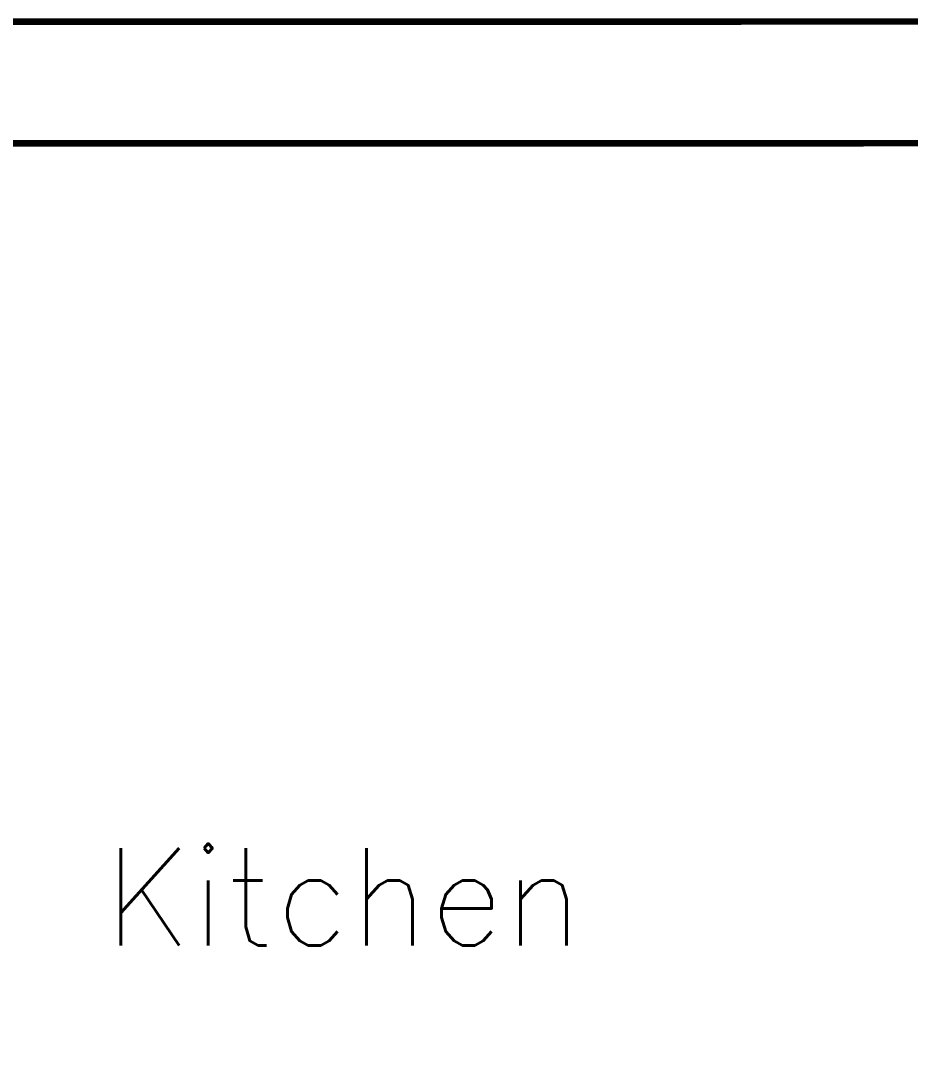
# Model space of a CAD drawing. Header units: metres. Extents: x 4.1 to 16.1, y -8.7 to -1.1.
# Drawn here: x 9.641 to 11.472, y -3.244 to -1.124 of the extents above; entities that cross this region are included whole.
import ezdxf
from ezdxf.enums import TextEntityAlignment as Align

# ---------------------------------------------------------------- set-up
doc = ezdxf.new("R2010")
doc.units = ezdxf.units.M
doc.header["$LTSCALE"] = 10
doc.layers.get('0').update_dxf_attribs({"linetype": 'CONTINUOUS', "lineweight": 100})
for name, color, linetype, lineweight in [('roomitems', 2, 'CONTINUOUS', 100), ('texts', 5, 'CONTINUOUS', 100), ('walls', 8, 'CONTINUOUS', 100)]:
    doc.layers.add(name, color=color, linetype=linetype, lineweight=lineweight)
doc.styles.get("Standard").update_dxf_attribs({"font": 'txt', "width": 0.75, "bigfont": 'bigfont.shx'})

# ---------------------------------------------------------------- blocks, each defined once
blk = doc.blocks.new('F-0-4')
at = {"color": 0, "const_width": 0.01}
for points in [[(-830.8, 561.2), (-830.8, 561.2)], [(-830.8, 561.2), (-692.4, 561.2)], [(-830.8, 467.7), (-830.8, 561.2)], [(-830.8, 561.2), (-830.8, 561.2)], [(-830.8, 561.2), (-830.8, 561.2)], [(-692.4, 561.2), (-553.9, 561.2)], [(-553.9, 561.2), (-415.4, 561.2)], [(-415.4, 561.2), (-276.9, 561.2)], [(-276.9, 561.2), (-138.5, 561.2)], [(-138.5, 561.2), (0, 561.2)], [(0, 561.2), (138.5, 561.2)], [(138.5, 561.2), (276.9, 561.2)], [(276.9, 561.2), (415.4, 561.2)], [(415.4, 561.2), (553.9, 561.2)], [(553.9, 561.2), (692.4, 561.2)], [(692.4, 561.2), (830.8, 561.2)], [(830.8, 561.2), (830.8, 467.7)], [(-830.8, 374.1), (-830.8, 467.7)], [(830.8, 467.7), (830.8, 374.1)], [(-830.8, 280.6), (-830.8, 374.1)], [(830.8, 374.1), (830.8, 280.6)], [(-830.8, 187.1), (-830.8, 280.6)], [(830.8, 280.6), (830.8, 187.1)], [(-830.8, 93.5), (-830.8, 187.1)], [(830.8, 187.1), (830.8, 93.5)], [(-830.8, 0), (-830.8, 93.5)], [(830.8, 93.5), (830.8, 0)], [(-830.8, -93.5), (-830.8, 0)], [(830.8, 0), (830.8, -93.5)], [(-830.8, -187.1), (-830.8, -93.5)], [(830.8, -93.5), (830.8, -187.1)], [(-830.8, -280.6), (-830.8, -187.1)], [(830.8, -187.1), (830.8, -280.6)], [(-830.8, -374.1), (-830.8, -280.6)], [(830.8, -280.6), (830.8, -374.1)], [(-830.8, -467.7), (-830.8, -374.1)], [(830.8, -374.1), (830.8, -467.7)], [(-830.8, -561.2), (-830.8, -467.7)], [(830.8, -467.7), (830.8, -561.2)], [(-692.4, -561.2), (-830.8, -561.2)], [(-553.9, -561.2), (-692.4, -561.2)], [(-415.4, -561.2), (-553.9, -561.2)], [(-276.9, -561.2), (-415.4, -561.2)], [(-138.5, -561.2), (-276.9, -561.2)], [(0, -561.2), (-138.5, -561.2)], [(138.5, -561.2), (0, -561.2)], [(276.9, -561.2), (138.5, -561.2)], [(415.4, -561.2), (276.9, -561.2)], [(553.9, -561.2), (415.4, -561.2)], [(692.4, -561.2), (553.9, -561.2)], [(830.8, -561.2), (692.4, -561.2)]]:
    blk.add_lwpolyline(points, dxfattribs=at)

msp = doc.modelspace()

# ---------------------------------------------------------------- linework, layer by layer
at = {"layer": 'walls'}
msp.add_lwpolyline([(16.123, -2.254), (15.874, -2.253), (15.874, -1.375), (11.375, -1.377), (8.755, -1.377), (8.755, -4.877), (10.005, -4.877), (10.005, -4.997), (8.635, -4.998), (8.635, -1.383), (7.019, -1.383), (7.019, -2.391), (6.769, -2.391), (6.769, -1.126), (11.124, -1.126), (16.123, -1.124)], close=True, dxfattribs=at)

# ---------------------------------------------------------------- block references
at = {"layer": 'roomitems', "xscale": 0.001, "yscale": 0.001, "rotation": -89.9996375}
msp.add_blockref('F-0-4', (10.6946, -2.809), dxfattribs=at)

# ---------------------------------------------------------------- texts
at = {"layer": 'texts'}
msp.add_text('Kitchen', height=0.2, dxfattribs=at).set_placement((10.3058, -2.9274), align=Align.MIDDLE_CENTER)

doc.saveas('drawing.dxf')
